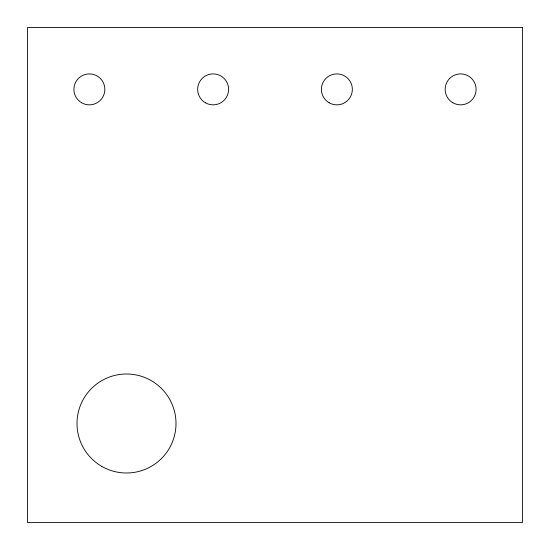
<?xml version="1.0" encoding="UTF-8"?>
<svg xmlns="http://www.w3.org/2000/svg" width="550" height="550" viewBox="0 0 550 550"><rect width="100%" height="100%" fill="white"/><g stroke="black" fill="none" stroke-linecap="round" stroke-linejoin="round"><path stroke-width="0.82" d="M522.5 27.5L27.5 27.5L27.5 522.5L522.5 522.5L522.5 27.5M101.75 466.366A49.5 49.5 0 0 0 176 423.5A49.5 49.5 0 0 0 101.75 380.634A49.5 49.5 0 0 0 101.75 466.366M452.891 102.774A15.469 15.469 0 0 0 476.094 89.375A15.469 15.469 0 0 0 452.891 75.976A15.469 15.469 0 0 0 452.891 102.774M329.141 102.774A15.469 15.469 0 0 0 352.344 89.375A15.469 15.469 0 0 0 329.141 75.976A15.469 15.469 0 0 0 329.141 102.774M205.391 102.774A15.469 15.469 0 0 0 228.594 89.375A15.469 15.469 0 0 0 205.391 75.976A15.469 15.469 0 0 0 205.391 102.774M81.641 102.774A15.469 15.469 0 0 0 104.844 89.375A15.469 15.469 0 0 0 81.641 75.976A15.469 15.469 0 0 0 81.641 102.774"/></g></svg>
